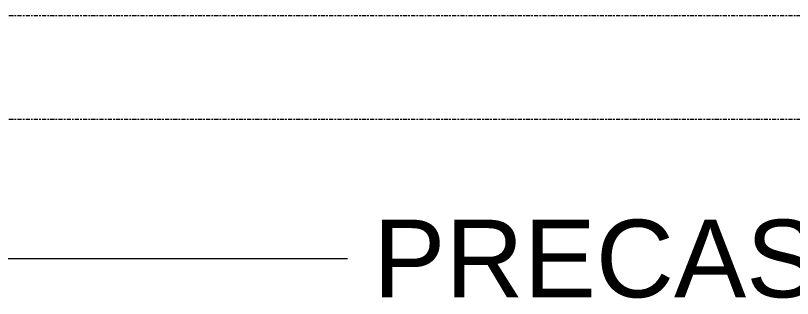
# Model space of a CAD drawing. Header units: millimetres. Extents: x -1379 to 1385823, y -4884429 to 548763.
# Drawn here: x 621399 to 624407, y -2292139 to -2291046 of the extents above; entities that cross this region are included whole.
import ezdxf

# ---------------------------------------------------------------- set-up
doc = ezdxf.new("R2010")
doc.units = ezdxf.units.MM
doc.linetypes.add('Centre', pattern=[31.75, 6.35, -4.7625, 15.875, -4.7625])
doc.layers.add('A-FLOR-LEVL', color=7, linetype='Continuous', lineweight=9)
doc.layers.add('G-ANNO-TEXT', color=7, linetype='Continuous', lineweight=9)
doc.styles.add('ARIAL', font='arial.ttf')

msp = doc.modelspace()

# ---------------------------------------------------------------- linework, layer by layer
at = {"layer": 'A-FLOR-LEVL', "color": 7, "linetype": 'Centre'}
for p, q in [((601234.6, -2291046), (630300.4, -2291046)), ((601234.6, -2291446), (631213.7, -2291446))]:
    msp.add_line(p, q, dxfattribs=at)
at = {"layer": 'G-ANNO-TEXT', "color": 7}
for p, q in [((616838.8, -2291985.2), (622419.7, -2291985.2)), ((622419.7, -2291985.2), (622684.3, -2291985.2))]:
    msp.add_line(p, q, dxfattribs=at)

# ---------------------------------------------------------------- texts
at = {"layer": 'G-ANNO-TEXT', "color": 7, "insert": (622784.3, -2291835.2), "char_height": 300, "width": 7303.373, "attachment_point": 1, "style": 'ARIAL'}
msp.add_mtext('PRECAST CONCRETE PANEL', dxfattribs=at)

doc.saveas('drawing.dxf')
